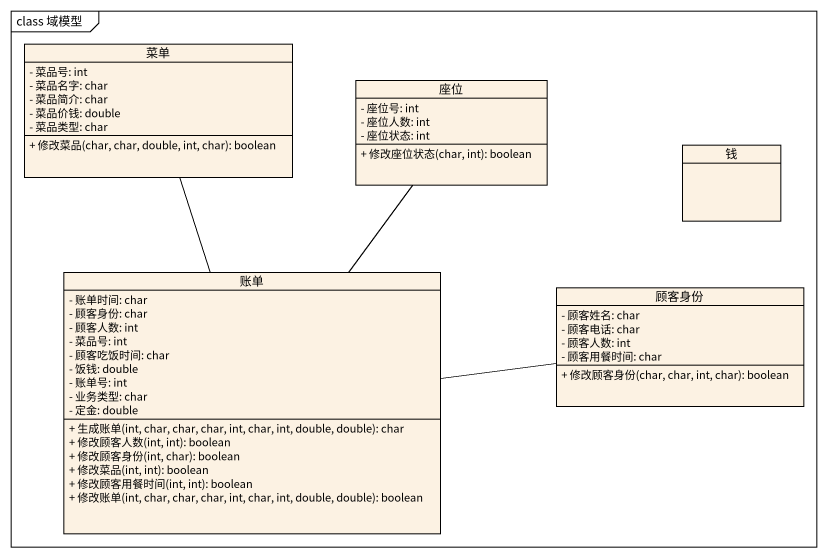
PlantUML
@startuml
mainframe class 域模型
hide circle
hide empty members
skinparam classAttributeIconSize 0
class 菜单 {
  - 菜品号: int
  - 菜品名字: char
  - 菜品简介: char
  - 菜品价钱: double
  - 菜品类型: char
  + 修改菜品(char, char, double, int, char): boolean
}
class 座位 {
  - 座位号: int
  - 座位人数: int
  - 座位状态: int
  + 修改座位状态(char, int): boolean
}
class 钱
class 账单 {
  - 账单时间: char
  - 顾客身份: char
  - 顾客人数: int
  - 菜品号: int
  - 顾客吃饭时间: char
  - 饭钱: double
  - 账单号: int
  - 业务类型: char
  - 定金: double
  + 生成账单(int, char, char, char, int, char, int, double, double): char
  + 修改顾客人数(int, int): boolean
  + 修改顾客身份(int, char): boolean
  + 修改菜品(int, int): boolean
  + 修改顾客用餐时间(int, int): boolean
  + 修改账单(int, char, char, char, int, char, int, double, double): boolean
}
class 顾客身份 {
  - 顾客姓名: char
  - 顾客电话: char
  - 顾客人数: int
  - 顾客用餐时间: char
  + 修改顾客身份(char, char, int, char): boolean
}
座位 -- 账单
账单 -up- 菜单
账单 -right- 顾客身份
@enduml
